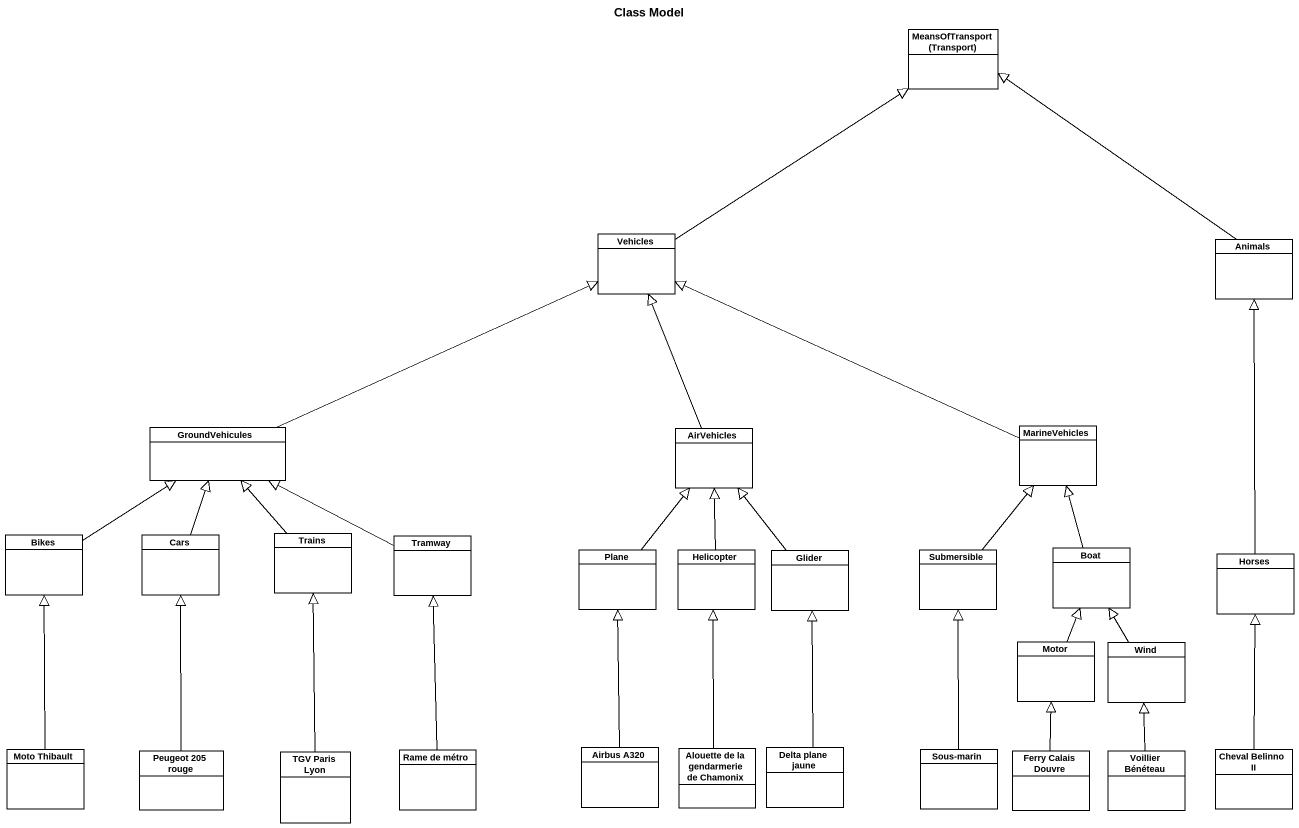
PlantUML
@startuml
title Class Model
hide circle
hide empty members
class "MeansOfTransport (Transport)" as MeansOfTransport_Transport
class Vehicles
class Animals
class GroundVehicules
class AirVehicles
class MarineVehicles
class Bikes
class Cars
class Trains
class Tramway
class Plane
class Helicopter
class Glider
class Submersible
class Boat
class Horses
class Motor
class Wind
class "Moto Thibault" as Moto_Thibault
class "Peugeot 205 rouge" as Peugeot_205_rouge
class "TGV Paris Lyon" as TGV_Paris_Lyon
class "Rame de métro" as Rame_de_métro
class "Airbus A320" as Airbus_A320
class "Alouette de la gendarmerie de Chamonix" as Alouette_de_la_gendarmerie
class "Delta plane jaune" as Delta_plane_jaune
class "Sous-marin" as Sous_marin
class "Ferry Calais Douvre" as Ferry_Calais_Douvre
class "Voillier Bénéteau" as Voillier_Bénéteau
class "Cheval Belinno II" as Cheval_Belinno_II
Vehicles -up-|> MeansOfTransport_Transport
Animals -up-|> MeansOfTransport_Transport
GroundVehicules -right-|> Vehicles
AirVehicles -up-|> Vehicles
MarineVehicles -left-|> Vehicles
Bikes -up-|> GroundVehicules
Cars -up-|> GroundVehicules
Trains -up-|> GroundVehicules
Tramway -left-|> GroundVehicules
Plane -up-|> AirVehicles
Helicopter -up-|> AirVehicles
Glider -up-|> AirVehicles
Submersible -up-|> MarineVehicles
Boat -up-|> MarineVehicles
Horses -up-|> Animals
Motor -up-|> Boat
Wind -up-|> Boat
Moto_Thibault -up-|> Bikes
Peugeot_205_rouge -up-|> Cars
TGV_Paris_Lyon -up-|> Trains
Rame_de_métro -up-|> Tramway
Airbus_A320 -up-|> Plane
Alouette_de_la_gendarmerie -up-|> Helicopter
Delta_plane_jaune -up-|> Glider
Sous_marin -up-|> Submersible
Ferry_Calais_Douvre -up-|> Motor
Voillier_Bénéteau -up-|> Wind
Cheval_Belinno_II -up-|> Horses
@enduml
